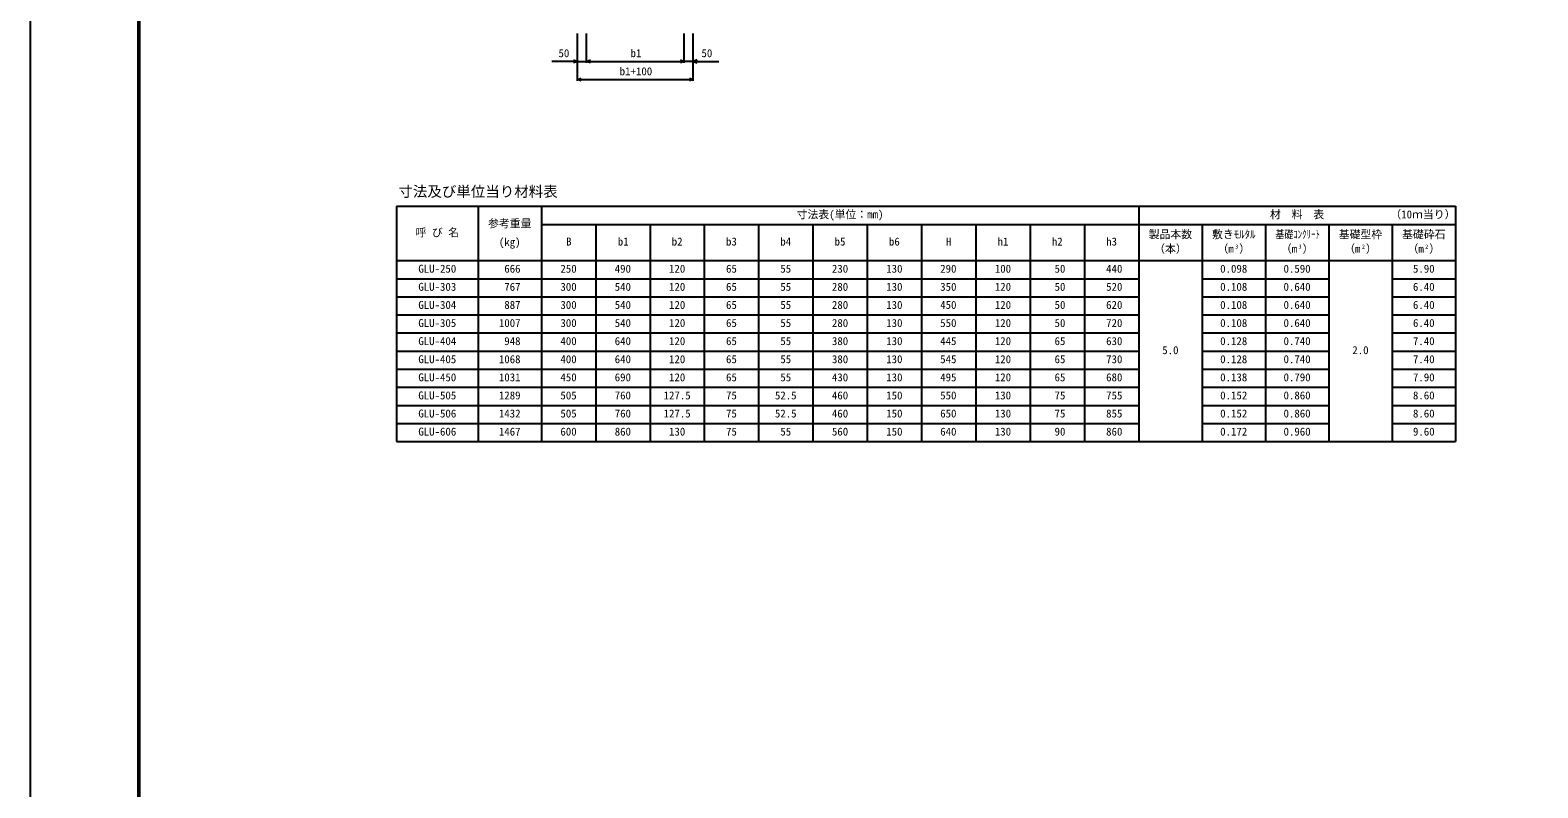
# Model space of a CAD drawing. Units: millimetres, scale not verified. Extents: x -25200 to 25200, y -8910 to 8910.
# Drawn here: x -25200 to -16870, y 45 to 4232 of the extents above; entities that cross this region are included whole.
import ezdxf
from ezdxf.enums import TextEntityAlignment as Align

# ---------------------------------------------------------------- set-up
doc = ezdxf.new("R2010")
doc.units = ezdxf.units.MM
doc.header["$LTSCALE"] = 30
for name, color, linetype, lineweight in [('0-0_DIM', 7, 'Continuous', 25), ('0-1_Defpoints', 5, 'Continuous', 25), ('0-3_HYO', 3, 'Continuous', 25), ('0-4_HYO2', 4, 'Continuous', 25), ('0-7_TXT', 7, 'Continuous', 25), ('0-8_WAKU', 3, 'Continuous', 25)]:
    doc.layers.add(name, color=color, linetype=linetype, lineweight=lineweight)
doc.styles.add('ＭＳ ゴシック', font='')
doc.styles.get('ＭＳ ゴシック').set_extended_font_data('MS Gothic')

msp = doc.modelspace()

# ---------------------------------------------------------------- linework, layer by layer
at = {"layer": '0-0_DIM'}
for p, q in [((-22176.16, 3951.52), (-22176.16, 4212.88)), ((-22126.16, 4051.52), (-22126.16, 4212.88)), ((-21586.16, 4051.52), (-21586.16, 4212.88)), ((-21536.16, 3951.52), (-21536.16, 4212.88)), ((-22176.16, 4059.02), (-22317.95, 4059.02)), ((-22176.16, 4059.02), (-22126.16, 4059.02)), ((-22126.16, 4059.02), (-21586.16, 4059.02)), ((-21536.16, 4059.02), (-21586.16, 4059.02)), ((-21536.16, 4059.02), (-21394.36, 4059.02)), ((-22176.16, 3959.02), (-21536.16, 3959.02))]:
    msp.add_line(p, q, dxfattribs=at)
for points in [[(-22197.3, 4066.71), (-22176.16, 4059.02), (-22197.3, 4051.32)], [(-22105.01, 4051.32), (-22126.16, 4059.02), (-22105.01, 4066.71)], [(-21607.3, 4066.71), (-21586.16, 4059.02), (-21607.3, 4051.32)], [(-21515.01, 4066.71), (-21536.16, 4059.02), (-21515.01, 4051.32)], [(-22155.01, 3951.32), (-22176.16, 3959.02), (-22155.01, 3966.71)], [(-21557.3, 3966.71), (-21536.16, 3959.02), (-21557.3, 3951.32)]]:
    msp.add_lwpolyline(points, dxfattribs=at)
at = {"layer": '0-1_Defpoints'}
msp.add_lwpolyline([(-25200, -8910), (0, -8910), (0, 8910), (-25200, 8910)], close=True, dxfattribs=at)
at = {"layer": '0-3_HYO'}
for p, q in [((-23175.44, 3258.25), (-23175.44, 1958.25)), ((-23175.44, 3258.24), (-17325.44, 3258.25)), ((-22725.44, 3258.25), (-22725.44, 1958.25)), ((-22375.44, 3258.25), (-22375.44, 1958.25)), ((-19075.44, 3258.25), (-19075.44, 1958.25)), ((-17325.44, 3258.25), (-17325.44, 1958.25)), ((-22375.44, 3158.25), (-17325.44, 3158.25)), ((-22075.44, 3158.25), (-22075.44, 1958.25)), ((-21775.44, 3158.25), (-21775.44, 1958.25)), ((-21475.44, 3158.25), (-21475.44, 1958.25)), ((-21175.44, 3158.25), (-21175.44, 1958.25)), ((-20875.44, 3158.25), (-20875.44, 1958.25)), ((-20575.44, 3158.25), (-20575.44, 1958.25)), ((-20275.44, 3158.25), (-20275.44, 1958.25)), ((-19975.44, 3158.25), (-19975.44, 1958.25)), ((-19675.44, 3158.25), (-19675.44, 1958.25)), ((-19375.44, 3158.25), (-19375.44, 1958.25)), ((-18725.44, 3158.25), (-18725.44, 1958.25)), ((-18375.44, 3158.25), (-18375.44, 1958.25)), ((-18025.44, 3158.25), (-18025.44, 1958.25)), ((-17675.44, 3158.25), (-17675.44, 1958.25)), ((-23175.44, 2958.25), (-17325.44, 2958.25)), ((-23175.44, 1958.25), (-17325.44, 1958.25))]:
    msp.add_line(p, q, dxfattribs=at)
at = {"layer": '0-4_HYO2'}
for p, q in [((-23175.44, 2858.25), (-19075.44, 2858.25)), ((-18725.44, 2858.25), (-18025.44, 2858.25)), ((-17675.44, 2858.25), (-17325.44, 2858.25)), ((-23175.44, 2758.25), (-19075.44, 2758.25)), ((-18725.44, 2758.25), (-18025.44, 2758.25)), ((-17675.44, 2758.25), (-17325.44, 2758.25)), ((-23175.44, 2658.25), (-19075.44, 2658.25)), ((-18725.44, 2658.25), (-18025.44, 2658.25)), ((-17675.44, 2658.25), (-17325.44, 2658.25)), ((-23175.44, 2558.25), (-19075.44, 2558.25)), ((-18725.44, 2558.25), (-18025.44, 2558.25)), ((-17675.44, 2558.25), (-17325.44, 2558.25)), ((-23175.44, 2458.25), (-19075.44, 2458.25)), ((-18725.44, 2458.25), (-18025.44, 2458.25)), ((-17675.44, 2458.25), (-17325.44, 2458.25)), ((-23175.44, 2358.25), (-19075.44, 2358.25)), ((-18725.44, 2358.25), (-18025.44, 2358.25)), ((-17675.44, 2358.25), (-17325.44, 2358.25)), ((-23175.44, 2258.25), (-19075.44, 2258.25)), ((-18725.44, 2258.25), (-18025.44, 2258.25)), ((-17675.44, 2258.25), (-17325.44, 2258.25)), ((-23175.44, 2158.25), (-19075.44, 2158.25)), ((-18725.44, 2158.25), (-18025.44, 2158.25)), ((-17675.44, 2158.25), (-17325.44, 2158.25)), ((-23175.44, 2058.25), (-19075.44, 2058.25)), ((-18725.44, 2058.25), (-18025.44, 2058.25)), ((-17675.44, 2058.25), (-17325.44, 2058.25))]:
    msp.add_line(p, q, dxfattribs=at)
at = {"layer": '0-8_WAKU', "lineweight": 50}
msp.add_lwpolyline([(-24600, -8310), (-600, -8310), (-600, 8310), (-24600, 8310)], close=True, dxfattribs=at)

# ---------------------------------------------------------------- texts
at = {"layer": '0-0_DIM', "style": 'ＭＳ ゴシック'}
for s, p in [('50', (-22281.16, 4069.02)), ('b1', (-21882.89, 4069.02)), ('50', (-21491.16, 4069.02)), ('b1+100', (-21942.89, 3969.02))]:
    msp.add_text(s, height=43.99, dxfattribs=at).set_placement(p, align=Align.BOTTOM_LEFT)
at = {"layer": '0-7_TXT', "style": 'ＭＳ ゴシック'}
for s, height, p in [('寸法及び単位当り材料表', 58.65, (-23165.44, 3293.25)), ('参考重量', 43.99, (-22670.44, 3128.25)), ('寸法表(単位：㎜)', 43.99, (-20965.44, 3178.25)), ('材  料  表', 43.99, (-18350.44, 3178.25)), ('（', 43.99, (-17685.44, 3178.25)), ('1', 43.99, (-17625.44, 3178.25)), ('0', 43.99, (-17595.44, 3178.25)), ('ｍ', 43.99, (-17565.44, 3178.25)), ('当', 43.99, (-17505.44, 3178.25)), ('り', 43.99, (-17445.44, 3178.25)), ('）', 43.99, (-17385.44, 3178.25)), ('呼 び 名', 43.99, (-23070.44, 3078.25)), ('(kg)', 43.99, (-22610.44, 3025.48)), ('B', 43.99, (-22238.64, 3028.25)), ('b1', 43.99, (-21953.64, 3028.25)), ('b2', 43.99, (-21655.44, 3028.25)), ('b3', 43.99, (-21355.44, 3028.25)), ('b4', 43.99, (-21055.44, 3028.25)), ('b5', 43.99, (-20755.44, 3028.25)), ('b6', 43.99, (-20455.44, 3028.25)), ('H', 43.99, (-20140.44, 3028.25)), ('h1', 43.99, (-19855.44, 3028.25)), ('h2', 43.99, (-19555.44, 3028.25)), ('h3', 43.99, (-19255.44, 3028.25)), ('製品本数', 43.99, (-19020.44, 3068.25)), ('敷きﾓﾙﾀﾙ', 43.99, (-18670.44, 3068.25)), ('基礎型枠', 43.99, (-17970.44, 3068.25)), ('基礎砕石', 43.99, (-17620.44, 3068.25)), ('（本）', 43.99, (-18990.44, 2988.25)), ('（m ）', 43.99, (-18640.44, 2988.25)), ('3', 21.99, (-18542.96, 3018.25)), ('（m ）', 43.99, (-18290.44, 2988.25)), ('3', 21.99, (-18192.96, 3018.25)), ('（m ）', 43.99, (-17940.44, 2988.25)), ('2', 21.99, (-17842.96, 3018.25)), ('（m ）', 43.99, (-17590.44, 2988.25)), ('2', 21.99, (-17492.96, 3018.25)), ('GLU-250', 43.99, (-23055.44, 2878.25)), (' 666', 43.99, (-22610.44, 2878.25)), ('250', 43.99, (-22270.44, 2878.25)), ('490', 43.99, (-21970.44, 2878.25)), ('120', 43.99, (-21670.44, 2878.25)), ('65', 43.99, (-21355.44, 2878.25)), ('55', 43.99, (-21055.43, 2878.25)), ('230', 43.99, (-20770.44, 2878.25)), ('130', 43.99, (-20470.44, 2878.25)), ('290', 43.99, (-20172.23, 2878.25)), ('100', 43.99, (-19870.44, 2878.25)), (' 50', 43.99, (-19570.44, 2878.25)), (' 440', 43.99, (-19285.44, 2878.25)), ('0.098', 43.99, (-18625.44, 2878.25)), ('0.590', 43.99, (-18275.44, 2878.25)), ('5.90', 43.99, (-17560.44, 2878.25)), ('GLU-303', 43.99, (-23055.44, 2778.25)), (' 767', 43.99, (-22610.44, 2778.25)), ('300', 43.99, (-22270.44, 2778.25)), ('540', 43.99, (-21970.44, 2778.25)), ('120', 43.99, (-21670.44, 2778.25)), ('65', 43.99, (-21355.44, 2778.25)), ('55', 43.99, (-21055.43, 2778.24)), ('280', 43.99, (-20770.44, 2778.25)), ('130', 43.99, (-20470.44, 2778.25)), ('350', 43.99, (-20172.23, 2778.25)), ('120', 43.99, (-19870.44, 2778.25)), (' 50', 43.99, (-19570.44, 2778.25)), (' 520', 43.99, (-19285.44, 2778.25)), ('0.108', 43.99, (-18625.44, 2778.25)), ('0.640', 43.99, (-18275.44, 2778.25)), ('6.40', 43.99, (-17560.44, 2778.25)), ('GLU-304', 43.99, (-23055.44, 2678.25)), (' 887', 43.99, (-22610.44, 2678.25)), ('300', 43.99, (-22270.44, 2678.25)), ('540', 43.99, (-21970.44, 2678.25)), ('120', 43.99, (-21670.44, 2678.25)), ('65', 43.99, (-21355.44, 2678.25)), ('55', 43.99, (-21055.43, 2678.24)), ('280', 43.99, (-20770.44, 2678.25)), ('130', 43.99, (-20470.44, 2678.25)), ('450', 43.99, (-20172.23, 2678.25)), ('120', 43.99, (-19870.44, 2678.25)), (' 50', 43.99, (-19570.44, 2678.25)), (' 620', 43.99, (-19285.44, 2678.25)), ('0.108', 43.99, (-18625.44, 2678.25)), ('0.640', 43.99, (-18275.44, 2678.25)), ('6.40', 43.99, (-17560.44, 2678.25)), ('GLU-305', 43.99, (-23055.44, 2578.25)), ('1007', 43.99, (-22610.44, 2578.25)), ('300', 43.99, (-22270.44, 2578.25)), ('540', 43.99, (-21970.44, 2578.25)), ('120', 43.99, (-21670.44, 2578.25)), ('65', 43.99, (-21355.44, 2578.25)), ('55', 43.99, (-21055.43, 2578.24)), ('280', 43.99, (-20770.44, 2578.25)), ('130', 43.99, (-20470.44, 2578.25)), ('550', 43.99, (-20172.23, 2578.25)), ('120', 43.99, (-19870.44, 2578.25)), (' 50', 43.99, (-19570.44, 2578.25)), (' 720', 43.99, (-19285.44, 2578.25)), ('0.108', 43.99, (-18625.44, 2578.25)), ('0.640', 43.99, (-18275.44, 2578.25)), ('6.40', 43.99, (-17560.44, 2578.25)), ('GLU-404', 43.99, (-23055.44, 2478.25)), (' 948', 43.99, (-22610.44, 2478.25)), ('400', 43.99, (-22270.44, 2478.25)), ('640', 43.99, (-21970.44, 2478.25)), ('120', 43.99, (-21670.44, 2478.25)), ('65', 43.99, (-21355.44, 2478.25)), ('55', 43.99, (-21055.43, 2478.24)), ('380', 43.99, (-20770.44, 2478.25)), ('130', 43.99, (-20470.44, 2478.25)), ('445', 43.99, (-20172.23, 2478.25)), ('120', 43.99, (-19870.44, 2478.25)), (' 65', 43.99, (-19570.44, 2478.25)), (' 630', 43.99, (-19285.44, 2478.25)), ('0.128', 43.99, (-18625.44, 2478.25)), ('0.740', 43.99, (-18275.44, 2478.25)), ('7.40', 43.99, (-17560.44, 2478.25)), ('GLU-405', 43.99, (-23055.44, 2378.25)), ('1068', 43.99, (-22610.44, 2378.25)), ('400', 43.99, (-22270.44, 2378.25)), ('640', 43.99, (-21970.44, 2378.25)), ('120', 43.99, (-21670.44, 2378.25)), ('65', 43.99, (-21355.44, 2378.25)), ('55', 43.99, (-21055.43, 2378.25)), ('380', 43.99, (-20770.44, 2378.25)), ('130', 43.99, (-20470.44, 2378.25)), ('545', 43.99, (-20172.23, 2378.25)), ('120', 43.99, (-19870.44, 2378.25)), (' 65', 43.99, (-19570.44, 2378.25)), (' 730', 43.99, (-19285.44, 2378.25)), ('5.0', 43.99, (-18945.44, 2428.25)), ('0.128', 43.99, (-18625.44, 2378.25)), ('0.740', 43.99, (-18275.44, 2378.25)), ('2.0', 43.99, (-17895.44, 2428.25)), ('7.40', 43.99, (-17560.44, 2378.25)), ('GLU-450', 43.99, (-23055.44, 2278.25)), ('1031', 43.99, (-22610.44, 2278.25)), ('450', 43.99, (-22270.44, 2278.25)), ('690', 43.99, (-21970.44, 2278.25)), ('120', 43.99, (-21670.44, 2278.25)), ('65', 43.99, (-21355.44, 2278.25)), ('55', 43.99, (-21055.43, 2278.24)), ('430', 43.99, (-20770.44, 2278.25)), ('130', 43.99, (-20470.44, 2278.25)), ('495', 43.99, (-20172.23, 2278.25)), ('120', 43.99, (-19870.44, 2278.25)), (' 65', 43.99, (-19570.44, 2278.25)), (' 680', 43.99, (-19285.44, 2278.25)), ('0.138', 43.99, (-18625.44, 2278.25)), ('0.790', 43.99, (-18275.44, 2278.25)), ('7.90', 43.99, (-17560.44, 2278.25)), ('GLU-505', 43.99, (-23055.44, 2178.25)), ('1289', 43.99, (-22610.44, 2178.25)), ('505', 43.99, (-22270.44, 2178.25)), ('760', 43.99, (-21970.44, 2178.25)), ('127.5', 43.99, (-21700.44, 2178.25)), ('75', 43.99, (-21355.44, 2178.25)), ('52.5', 43.99, (-21085.43, 2178.24)), ('460', 43.99, (-20770.44, 2178.25)), ('150', 43.99, (-20470.44, 2178.25)), ('550', 43.99, (-20172.23, 2178.25)), ('130', 43.99, (-19870.44, 2178.25)), (' 75', 43.99, (-19570.44, 2178.25)), (' 755', 43.99, (-19285.44, 2178.25)), ('0.152', 43.99, (-18625.44, 2178.25)), ('0.860', 43.99, (-18275.44, 2178.25)), ('8.60', 43.99, (-17560.44, 2178.25)), ('GLU-506', 43.99, (-23055.44, 2078.25)), ('1432', 43.99, (-22610.44, 2078.25)), ('505', 43.99, (-22270.44, 2078.25)), ('760', 43.99, (-21970.44, 2078.25)), ('127.5', 43.99, (-21700.44, 2078.25)), ('75', 43.99, (-21355.44, 2078.25)), ('52.5', 43.99, (-21085.43, 2078.24)), ('460', 43.99, (-20770.44, 2078.25)), ('150', 43.99, (-20470.44, 2078.25)), ('650', 43.99, (-20172.23, 2078.25)), ('130', 43.99, (-19870.44, 2078.25)), (' 75', 43.99, (-19570.44, 2078.25)), (' 855', 43.99, (-19285.44, 2078.25)), ('0.152', 43.99, (-18625.44, 2078.25)), ('0.860', 43.99, (-18275.44, 2078.25)), ('8.60', 43.99, (-17560.44, 2078.25)), ('GLU-606', 43.99, (-23055.44, 1978.25)), ('1467', 43.99, (-22610.44, 1978.25)), ('600', 43.99, (-22270.44, 1978.25)), ('860', 43.99, (-21970.44, 1978.25)), ('130', 43.99, (-21670.44, 1978.25)), ('75', 43.99, (-21355.44, 1978.25)), ('55', 43.99, (-21055.43, 1978.24)), ('560', 43.99, (-20770.44, 1978.25)), ('150', 43.99, (-20470.44, 1978.25)), ('640', 43.99, (-20172.23, 1978.25)), ('130', 43.99, (-19870.44, 1978.25)), (' 90', 43.99, (-19570.44, 1978.25)), (' 860', 43.99, (-19285.44, 1978.25)), ('0.172', 43.99, (-18625.44, 1978.25)), ('0.960', 43.99, (-18275.44, 1978.25)), ('9.60', 43.99, (-17560.44, 1978.25))]:
    msp.add_text(s, height=height, dxfattribs=at).set_placement(p, align=Align.BOTTOM_LEFT)
at = {"layer": '0-7_TXT', "style": 'ＭＳ ゴシック', "width": 0.8}
msp.add_text('基礎ｺﾝｸﾘｰﾄ', height=43.99, dxfattribs=at).set_placement((-18320.44, 3068.25), align=Align.BOTTOM_LEFT)

doc.saveas('drawing.dxf')
